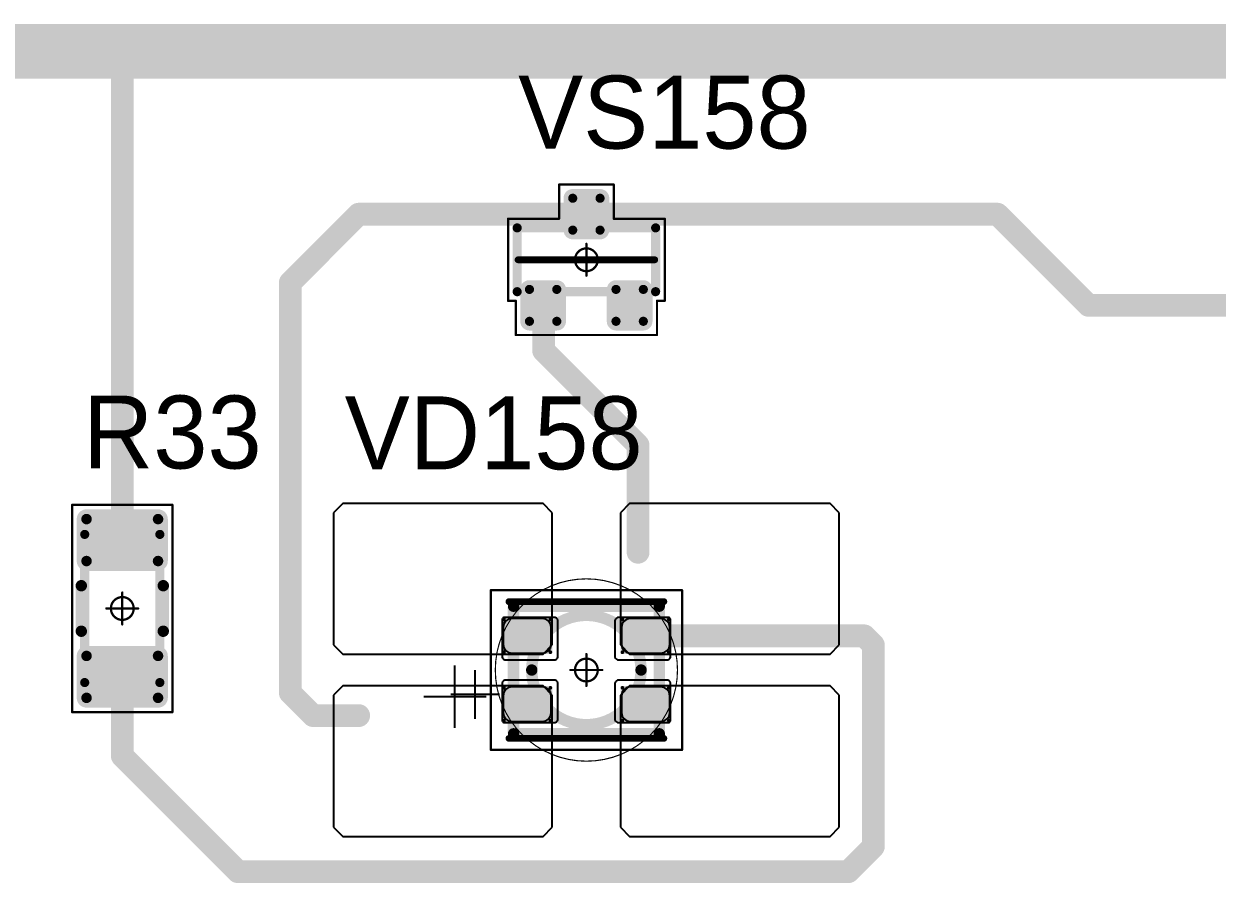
# Model space of a CAD drawing. Header units: millimetres. Extents: x 0 to 400, y 0 to 514.
# Drawn here: x 147.65 to 173.85, y 47.82 to 66.68 of the extents above; entities that cross this region are included whole.
import ezdxf

# ---------------------------------------------------------------- set-up
doc = ezdxf.new("R2010")
doc.units = ezdxf.units.MM
for name, color, linetype in [('Mechanical13', 56, 'Continuous'), ('Mechanical15', 56, 'Continuous'), ('Mechanical2', 216, 'Continuous'), ('TopLayer', 1, 'Continuous'), ('TopOverlay', 2, 'Continuous'), ('TopPaste', 8, 'Continuous'), ('TopSolder', 216, 'Continuous')]:
    doc.layers.add(name, color=color, linetype=linetype)

# ---------------------------------------------------------------- blocks, each defined once
blk = doc.blocks.new('SOT23_24')
at = {"layer": 'Mechanical13', "const_width": 0.2}
for points in [[(-0.7, 1.52), (0.7, 1.52)], [(-0.7, 1.52), (-0.7, -1.52)], [(0.7, 1.52), (0.7, -1.52)], [(-0.7, -1.52), (0.7, -1.52)]]:
    blk.add_lwpolyline(points, dxfattribs=at)
at = {"layer": 'Mechanical13', "const_width": 0.1}
for points in [[(-0.75, 1.52, 1), (-0.65, 1.52, 1)], [(-0.75, 1.52, 1), (-0.65, 1.52, 1)], [(0.65, 1.52, 1), (0.75, 1.52, 1)], [(0.65, 1.52, 1), (0.75, 1.52, 1)], [(-0.75, -1.52, 1), (-0.65, -1.52, 1)], [(-0.75, -1.52, 1), (-0.65, -1.52, 1)], [(0.65, -1.52, 1), (0.75, -1.52, 1)], [(0.65, -1.52, 1), (0.75, -1.52, 1)]]:
    blk.add_lwpolyline(points, format="xyb", close=True, dxfattribs=at)
at = {"layer": 'Mechanical15', "const_width": 0.05}
for points in [[(-1.65, 1.55), (-1.65, -1.55)], [(-1.65, 1.55), (-0.9, 1.55)], [(-0.9, 1.72), (-0.9, 1.55)], [(0.9, 1.72), (-0.9, 1.72)], [(0.9, 1.72), (0.9, 0.6)], [(0.9, 0.6), (1.65, 0.6)], [(1.65, 0.6), (1.65, -0.6)], [(0, 0.35), (0, -0.35)], [(-0.35, 0), (0.35, 0)], [(0.9, -0.6), (1.65, -0.6)], [(0.9, -0.6), (0.9, -1.72)], [(-1.65, -1.55), (-0.9, -1.55)], [(-0.9, -1.55), (-0.9, -1.72)], [(-0.9, -1.72), (0.9, -1.72)]]:
    blk.add_lwpolyline(points, dxfattribs=at)
at = {"layer": 'Mechanical15'}
for points, const_width in [([(-1.662, 1.55, 1), (-1.637, 1.55, 1)], 0.025), ([(-1.662, 1.55, 1), (-1.637, 1.55, 1)], 0.025), ([(-0.913, 1.72, 1), (-0.888, 1.72, 1)], 0.025), ([(-0.913, 1.72, 1), (-0.888, 1.72, 1)], 0.025), ([(-0.913, 1.55, 1), (-0.888, 1.55, 1)], 0.025), ([(-0.913, 1.55, 1), (-0.888, 1.55, 1)], 0.025), ([(0.888, 1.72, 1), (0.913, 1.72, 1)], 0.025), ([(0.888, 1.72, 1), (0.913, 1.72, 1)], 0.025), ([(0.888, 0.6, 1), (0.913, 0.6, 1)], 0.025), ([(0.888, 0.6, 1), (0.913, 0.6, 1)], 0.025), ([(1.637, 0.6, 1), (1.662, 0.6, 1)], 0.025), ([(1.637, 0.6, 1), (1.662, 0.6, 1)], 0.025), ([(0.25, 0, 1), (-0.25, 0, 1)], 0.05), ([(-0.012, 0.35, 1), (0.012, 0.35, 1)], 0.025), ([(-0.362, 0, 1), (-0.337, 0, 1)], 0.025), ([(-0.263, 0, 1), (-0.238, 0, 1)], 0.025), ([(0.237, 0, 1), (0.262, 0, 1)], 0.025), ([(0.337, 0, 1), (0.362, 0, 1)], 0.025), ([(-0.012, -0.35, 1), (0.012, -0.35, 1)], 0.025), ([(0.888, -0.6, 1), (0.913, -0.6, 1)], 0.025), ([(0.888, -0.6, 1), (0.913, -0.6, 1)], 0.025), ([(1.637, -0.6, 1), (1.662, -0.6, 1)], 0.025), ([(1.637, -0.6, 1), (1.662, -0.6, 1)], 0.025), ([(-1.662, -1.55, 1), (-1.637, -1.55, 1)], 0.025), ([(-1.662, -1.55, 1), (-1.637, -1.55, 1)], 0.025), ([(-0.913, -1.55, 1), (-0.888, -1.55, 1)], 0.025), ([(-0.913, -1.55, 1), (-0.888, -1.55, 1)], 0.025), ([(-0.913, -1.72, 1), (-0.888, -1.72, 1)], 0.025), ([(-0.913, -1.72, 1), (-0.888, -1.72, 1)], 0.025), ([(0.888, -1.72, 1), (0.913, -1.72, 1)], 0.025), ([(0.888, -1.72, 1), (0.913, -1.72, 1)], 0.025)]:
    blk.add_lwpolyline(points, format="xyb", close=True, dxfattribs=dict(at, const_width=const_width))
at = {"layer": 'TopLayer', "const_width": 0.1}
for points in [[(-1.4, 1.25, 1), (-1.3, 1.25, 1)], [(-0.7, 1.25, 1), (-0.6, 1.25, 1)], [(-1.4, 0.65, 1), (-1.3, 0.65, 1)], [(-0.7, 0.65, 1), (-0.6, 0.65, 1)], [(0.6, 0.3, 1), (0.7, 0.3, 1)], [(1.3, 0.3, 1), (1.4, 0.3, 1)], [(0.6, -0.3, 1), (0.7, -0.3, 1)], [(1.3, -0.3, 1), (1.4, -0.3, 1)], [(-1.4, -0.65, 1), (-1.3, -0.65, 1)], [(-0.7, -0.65, 1), (-0.6, -0.65, 1)], [(-1.4, -1.25, 1), (-1.3, -1.25, 1)], [(-0.7, -1.25, 1), (-0.6, -1.25, 1)]]:
    blk.add_lwpolyline(points, format="xyb", close=True, dxfattribs=at)
at = {"layer": 'TopLayer'}
for points in [[(-1.35, 1.35), (-1.35, 0.55), (-0.65, 1.35), (-0.65, 0.55)], [(-1.45, 1.25), (-1.45, 0.65), (-0.55, 1.25), (-0.55, 0.65)], [(0.55, 0.3), (0.55, -0.3), (1.45, 0.3), (1.45, -0.3)], [(0.65, 0.4), (0.65, -0.4), (1.35, 0.4), (1.35, -0.4)], [(-1.45, -0.65), (-1.45, -1.25), (-0.55, -0.65), (-0.55, -1.25)], [(-1.35, -0.55), (-1.35, -1.35), (-0.65, -0.55), (-0.65, -1.35)]]:
    blk.add_solid(points, dxfattribs=at)
at = {"layer": 'TopOverlay', "const_width": 0.15}
blk.add_lwpolyline([(0, 1.5), (0, -1.5)], dxfattribs=at)
at = {"layer": 'TopOverlay', "const_width": 0.075}
for points in [[(-0.038, 1.5, 1), (0.037, 1.5, 1)], [(-0.038, -1.5, 1), (0.037, -1.5, 1)]]:
    blk.add_lwpolyline(points, format="xyb", close=True, dxfattribs=at)
at = {"layer": 'TopPaste', "const_width": 0.075}
for points in [[(-1.387, 1.25, 1), (-1.313, 1.25, 1)], [(-0.687, 1.25, 1), (-0.613, 1.25, 1)], [(-1.387, 0.65, 1), (-1.313, 0.65, 1)], [(-0.687, 0.65, 1), (-0.613, 0.65, 1)], [(0.613, 0.3, 1), (0.687, 0.3, 1)], [(1.313, 0.3, 1), (1.387, 0.3, 1)], [(0.613, -0.3, 1), (0.687, -0.3, 1)], [(1.313, -0.3, 1), (1.387, -0.3, 1)], [(-1.387, -0.65, 1), (-1.313, -0.65, 1)], [(-0.687, -0.65, 1), (-0.613, -0.65, 1)], [(-1.387, -1.25, 1), (-1.313, -1.25, 1)], [(-0.687, -1.25, 1), (-0.613, -1.25, 1)]]:
    blk.add_lwpolyline(points, format="xyb", close=True, dxfattribs=at)
at = {"layer": 'TopPaste'}
for points in [[(-1.35, 1.325), (-1.35, 0.575), (-0.65, 1.325), (-0.65, 0.575)], [(-1.425, 1.25), (-1.425, 0.65), (-0.575, 1.25), (-0.575, 0.65)], [(0.575, 0.3), (0.575, -0.3), (1.425, 0.3), (1.425, -0.3)], [(0.65, 0.375), (0.65, -0.375), (1.35, 0.375), (1.35, -0.375)], [(-1.425, -0.65), (-1.425, -1.25), (-0.575, -0.65), (-0.575, -1.25)], [(-1.35, -0.575), (-1.35, -1.325), (-0.65, -0.575), (-0.65, -1.325)]]:
    blk.add_solid(points, dxfattribs=at)
at = {"layer": 'TopSolder', "const_width": 0.202}
for points in [[(-1.451, 1.25, 1), (-1.249, 1.25, 1)], [(-0.751, 1.25, 1), (-0.549, 1.25, 1)], [(-1.451, 0.65, 1), (-1.249, 0.65, 1)], [(-0.751, 0.65, 1), (-0.549, 0.65, 1)], [(0.549, 0.3, 1), (0.751, 0.3, 1)], [(1.249, 0.3, 1), (1.451, 0.3, 1)], [(0.549, -0.3, 1), (0.751, -0.3, 1)], [(1.249, -0.3, 1), (1.451, -0.3, 1)], [(-1.451, -0.65, 1), (-1.249, -0.65, 1)], [(-0.751, -0.65, 1), (-0.549, -0.65, 1)], [(-1.451, -1.25, 1), (-1.249, -1.25, 1)], [(-0.751, -1.25, 1), (-0.549, -1.25, 1)]]:
    blk.add_lwpolyline(points, format="xyb", close=True, dxfattribs=at)
at = {"layer": 'TopSolder'}
for points in [[(-1.35, 1.452), (-1.35, 0.448), (-0.65, 1.452), (-0.65, 0.448)], [(-1.552, 1.25), (-1.552, 0.65), (-0.448, 1.25), (-0.448, 0.65)], [(0.448, 0.3), (0.448, -0.3), (1.552, 0.3), (1.552, -0.3)], [(0.65, 0.502), (0.65, -0.502), (1.35, 0.502), (1.35, -0.502)], [(-1.35, -0.448), (-1.35, -1.452), (-0.65, -0.448), (-0.65, -1.452)], [(-1.552, -0.65), (-1.552, -1.25), (-0.448, -0.65), (-0.448, -1.25)]]:
    blk.add_solid(points, dxfattribs=at)
blk = doc.blocks.new('E65F_197')
at = {"layer": 'Mechanical13'}
for p, q in [((2.441, 1.071), (2.441, 0)), ((1.905, 0.536), (2.976, 0.536))]:
    blk.add_line(p, q, dxfattribs=at)
at = {"layer": 'Mechanical13', "const_width": 0.25}
for points in [[(-1.6, 1.4), (-1.6, -1.4)], [(1.6, 1.4), (-1.6, 1.4)], [(1.6, 1.4), (1.6, -1.4)], [(1.6, -1.4), (-1.6, -1.4)]]:
    blk.add_lwpolyline(points, dxfattribs=at)
at = {"layer": 'Mechanical13'}
for points, const_width in [([(-1.663, 1.4, 1), (-1.538, 1.4, 1)], 0.125), ([(-1.663, 1.4, 1), (-1.538, 1.4, 1)], 0.125), ([(1.2, 0, 1), (-1.2, 0, 1)], 0.25), ([(1.537, 1.4, 1), (1.662, 1.4, 1)], 0.125), ([(1.537, 1.4, 1), (1.662, 1.4, 1)], 0.125), ([(-1.263, 0, 1), (-1.138, 0, 1)], 0.125), ([(1.137, 0, 1), (1.262, 0, 1)], 0.125), ([(-1.663, -1.4, 1), (-1.538, -1.4, 1)], 0.125), ([(-1.663, -1.4, 1), (-1.538, -1.4, 1)], 0.125), ([(1.537, -1.4, 1), (1.662, -1.4, 1)], 0.125), ([(1.537, -1.4, 1), (1.662, -1.4, 1)], 0.125)]:
    blk.add_lwpolyline(points, format="xyb", close=True, dxfattribs=dict(at, const_width=const_width))
at = {"layer": 'Mechanical15', "const_width": 0.05}
for points in [[(2.1, 1.75), (-2.1, 1.75)], [(-2.1, 1.75), (-2.1, -1.75)], [(2.1, 1.75), (2.1, -1.75)], [(0, -0.35), (0, 0.35)], [(0, -0.35), (0, 0.35)], [(0.35, 0), (-0.35, 0)], [(0.35, 0), (-0.35, 0)], [(2.1, -1.75), (-2.1, -1.75)]]:
    blk.add_lwpolyline(points, dxfattribs=at)
at = {"layer": 'Mechanical15'}
for points, const_width in [([(-2.113, 1.75, 1), (-2.088, 1.75, 1)], 0.025), ([(-2.113, 1.75, 1), (-2.088, 1.75, 1)], 0.025), ([(2.087, 1.75, 1), (2.112, 1.75, 1)], 0.025), ([(2.087, 1.75, 1), (2.112, 1.75, 1)], 0.025), ([(0.25, 0, 1), (-0.25, 0, 1)], 0.05), ([(0.25, 0, 1), (-0.25, 0, 1)], 0.05), ([(-0.013, 0.35, 1), (0.012, 0.35, 1)], 0.025), ([(-0.013, 0.35, 1), (0.012, 0.35, 1)], 0.025), ([(-0.363, 0, 1), (-0.338, 0, 1)], 0.025), ([(-0.363, 0, 1), (-0.338, 0, 1)], 0.025), ([(-0.263, 0, 1), (-0.238, 0, 1)], 0.025), ([(-0.263, 0, 1), (-0.238, 0, 1)], 0.025), ([(0.237, 0, 1), (0.262, 0, 1)], 0.025), ([(0.237, 0, 1), (0.262, 0, 1)], 0.025), ([(0.337, 0, 1), (0.362, 0, 1)], 0.025), ([(0.337, 0, 1), (0.362, 0, 1)], 0.025), ([(-0.013, -0.35, 1), (0.012, -0.35, 1)], 0.025), ([(-0.013, -0.35, 1), (0.012, -0.35, 1)], 0.025), ([(-2.113, -1.75, 1), (-2.088, -1.75, 1)], 0.025), ([(-2.113, -1.75, 1), (-2.088, -1.75, 1)], 0.025), ([(2.087, -1.75, 1), (2.112, -1.75, 1)], 0.025), ([(2.087, -1.75, 1), (2.112, -1.75, 1)], 0.025)]:
    blk.add_lwpolyline(points, format="xyb", close=True, dxfattribs=dict(at, const_width=const_width))
at = {"layer": 'TopLayer'}
for p, q in [((-5.35, 3.65), (-5.55, 3.45)), ((-5.55, 3.45), (-5.55, 3.45)), ((-5.55, 3.45), (-5.55, 0.55)), ((-0.95, 3.65), (-5.35, 3.65)), ((-5.35, 3.65), (-5.35, 3.65)), ((-0.75, 3.45), (-0.95, 3.65)), ((-0.75, 0.55), (-0.75, 3.45)), ((0.95, 3.65), (0.75, 3.45)), ((0.75, 3.45), (0.75, 3.45)), ((0.75, 3.45), (0.75, 0.55)), ((5.35, 3.65), (0.95, 3.65)), ((0.95, 3.65), (0.95, 3.65)), ((5.55, 3.45), (5.35, 3.65)), ((5.55, 0.55), (5.55, 3.45)), ((-5.55, 0.55), (-5.35, 0.35)), ((-0.95, 0.35), (-0.75, 0.55)), ((0.75, 0.55), (0.95, 0.35)), ((5.35, 0.35), (5.55, 0.55)), ((-5.35, 0.35), (-0.95, 0.35)), ((0.95, 0.35), (5.35, 0.35)), ((-5.35, -0.35), (-5.55, -0.55)), ((-0.95, -0.35), (-5.35, -0.35)), ((-5.35, -0.35), (-5.35, -0.35)), ((-0.75, -0.55), (-0.95, -0.35)), ((0.95, -0.35), (0.75, -0.55)), ((5.35, -0.35), (0.95, -0.35)), ((0.95, -0.35), (0.95, -0.35)), ((5.55, -0.55), (5.35, -0.35)), ((-5.55, -0.55), (-5.55, -0.55)), ((-5.55, -0.55), (-5.55, -3.45)), ((-0.75, -3.45), (-0.75, -0.55)), ((0.75, -0.55), (0.75, -0.55)), ((0.75, -0.55), (0.75, -3.45)), ((5.55, -3.45), (5.55, -0.55)), ((-5.55, -3.45), (-5.35, -3.65)), ((-5.35, -3.65), (-0.95, -3.65)), ((-0.95, -3.65), (-0.75, -3.45)), ((0.75, -3.45), (0.95, -3.65)), ((0.95, -3.65), (5.35, -3.65)), ((5.35, -3.65), (5.55, -3.45))]:
    blk.add_line(p, q, dxfattribs=at)
at = {"layer": 'TopLayer', "const_width": 0.04}
for points in [[(-1.83, 1.11, 1), (-1.79, 1.11, 1)], [(-0.81, 1.11, 1), (-0.77, 1.11, 1)], [(0.77, 1.11, 1), (0.81, 1.11, 1)], [(1.79, 1.11, 1), (1.83, 1.11, 1)], [(-1.83, 0.39, 1), (-1.79, 0.39, 1)], [(-0.81, 0.39, 1), (-0.77, 0.39, 1)], [(0.77, 0.39, 1), (0.81, 0.39, 1)], [(1.79, 0.39, 1), (1.83, 0.39, 1)], [(-1.83, -0.39, 1), (-1.79, -0.39, 1)], [(-0.81, -0.39, 1), (-0.77, -0.39, 1)], [(0.77, -0.39, 1), (0.81, -0.39, 1)], [(1.79, -0.39, 1), (1.83, -0.39, 1)], [(-1.83, -1.11, 1), (-1.79, -1.11, 1)], [(-0.81, -1.11, 1), (-0.77, -1.11, 1)], [(0.77, -1.11, 1), (0.81, -1.11, 1)], [(1.79, -1.11, 1), (1.83, -1.11, 1)]]:
    blk.add_lwpolyline(points, format="xyb", close=True, dxfattribs=at)
at = {"layer": 'TopLayer'}
for points in [[(-1.85, 1.11), (-1.85, 0.39), (-0.75, 1.11), (-0.75, 0.39)], [(-1.81, 1.15), (-1.81, 0.35), (-0.79, 1.15), (-0.79, 0.35)], [(0.75, 1.11), (0.75, 0.39), (1.85, 1.11), (1.85, 0.39)], [(0.79, 1.15), (0.79, 0.35), (1.81, 1.15), (1.81, 0.35)], [(-1.85, -0.39), (-1.85, -1.11), (-0.75, -0.39), (-0.75, -1.11)], [(-1.81, -0.35), (-1.81, -1.15), (-0.79, -0.35), (-0.79, -1.15)], [(0.75, -0.39), (0.75, -1.11), (1.85, -0.39), (1.85, -1.11)], [(0.79, -0.35), (0.79, -1.15), (1.81, -0.35), (1.81, -1.15)]]:
    blk.add_solid(points, dxfattribs=at)
at = {"layer": 'TopOverlay'}
for p, q in [((2.886, 1.271), (2.886, -0.1)), ((2.2, 0.586), (3.571, 0.586))]:
    blk.add_line(p, q, dxfattribs=at)
at = {"layer": 'TopOverlay', "const_width": 0.15}
for points in [[(1.7, 1.5), (-1.7, 1.5)], [(1.7, -1.5), (-1.7, -1.5)]]:
    blk.add_lwpolyline(points, dxfattribs=at)
at = {"layer": 'TopOverlay', "const_width": 0.075}
for points in [[(-1.738, 1.5, 1), (-1.663, 1.5, 1)], [(1.662, 1.5, 1), (1.737, 1.5, 1)], [(-1.738, -1.5, 1), (-1.663, -1.5, 1)], [(1.662, -1.5, 1), (1.737, -1.5, 1)]]:
    blk.add_lwpolyline(points, format="xyb", close=True, dxfattribs=at)
at = {"layer": 'TopPaste'}
for p, q in [((-1.773, 1.073), (-1.814, 1.011)), ((-1.711, 1.114), (-1.773, 1.073)), ((-1.638, 1.129), (-1.711, 1.114)), ((-0.963, 1.129), (-1.638, 1.129)), ((-0.889, 1.114), (-0.963, 1.129)), ((-0.827, 1.073), (-0.889, 1.114)), ((-0.786, 1.011), (-0.827, 1.073)), ((0.827, 1.073), (0.786, 1.011)), ((0.889, 1.114), (0.827, 1.073)), ((0.962, 1.129), (0.889, 1.114)), ((1.637, 1.129), (0.962, 1.129)), ((1.711, 1.114), (1.637, 1.129)), ((1.773, 1.073), (1.711, 1.114)), ((1.814, 1.011), (1.773, 1.073)), ((-1.814, 1.011), (-1.829, 0.938)), ((-1.829, 0.938), (-1.829, 0.563)), ((-0.771, 0.938), (-0.786, 1.011)), ((-0.771, 0.563), (-0.771, 0.938)), ((0.786, 1.011), (0.771, 0.938)), ((0.771, 0.938), (0.771, 0.563)), ((1.829, 0.938), (1.814, 1.011)), ((1.829, 0.563), (1.829, 0.938)), ((-1.829, 0.563), (-1.814, 0.489)), ((-0.786, 0.489), (-0.771, 0.563)), ((0.771, 0.563), (0.786, 0.489)), ((1.814, 0.489), (1.829, 0.563)), ((-1.814, 0.489), (-1.773, 0.427)), ((-1.773, 0.427), (-1.711, 0.386)), ((-1.711, 0.386), (-1.638, 0.371)), ((-1.638, 0.371), (-0.963, 0.371)), ((-0.963, 0.371), (-0.889, 0.386)), ((-0.889, 0.386), (-0.827, 0.427)), ((-0.827, 0.427), (-0.786, 0.489)), ((0.786, 0.489), (0.827, 0.427)), ((0.827, 0.427), (0.889, 0.386)), ((0.889, 0.386), (0.962, 0.371)), ((0.962, 0.371), (1.637, 0.371)), ((1.637, 0.371), (1.711, 0.386)), ((1.711, 0.386), (1.773, 0.427)), ((1.773, 0.427), (1.814, 0.489)), ((-1.814, -0.489), (-1.829, -0.563)), ((-1.773, -0.427), (-1.814, -0.489)), ((-1.711, -0.386), (-1.773, -0.427)), ((-1.638, -0.371), (-1.711, -0.386)), ((-0.963, -0.371), (-1.638, -0.371)), ((-0.889, -0.386), (-0.963, -0.371)), ((-0.827, -0.427), (-0.889, -0.386)), ((-0.786, -0.489), (-0.827, -0.427)), ((-0.771, -0.563), (-0.786, -0.489)), ((0.786, -0.489), (0.771, -0.563)), ((0.827, -0.427), (0.786, -0.489)), ((0.889, -0.386), (0.827, -0.427)), ((0.962, -0.371), (0.889, -0.386)), ((1.637, -0.371), (0.962, -0.371)), ((1.711, -0.386), (1.637, -0.371)), ((1.773, -0.427), (1.711, -0.386)), ((1.814, -0.489), (1.773, -0.427)), ((1.829, -0.563), (1.814, -0.489)), ((-1.829, -0.563), (-1.829, -0.938)), ((-0.771, -0.938), (-0.771, -0.563)), ((0.771, -0.563), (0.771, -0.938)), ((1.829, -0.938), (1.829, -0.563)), ((-1.829, -0.938), (-1.814, -1.011)), ((-1.814, -1.011), (-1.773, -1.073)), ((-0.827, -1.073), (-0.786, -1.011)), ((-0.786, -1.011), (-0.771, -0.938)), ((0.771, -0.938), (0.786, -1.011)), ((0.786, -1.011), (0.827, -1.073)), ((1.773, -1.073), (1.814, -1.011)), ((1.814, -1.011), (1.829, -0.938)), ((-1.773, -1.073), (-1.711, -1.114)), ((-1.711, -1.114), (-1.638, -1.129)), ((-1.638, -1.129), (-0.963, -1.129)), ((-0.963, -1.129), (-0.889, -1.114)), ((-0.889, -1.114), (-0.827, -1.073)), ((0.827, -1.073), (0.889, -1.114)), ((0.889, -1.114), (0.962, -1.129)), ((0.962, -1.129), (1.637, -1.129)), ((1.637, -1.129), (1.711, -1.114)), ((1.711, -1.114), (1.773, -1.073))]:
    blk.add_line(p, q, dxfattribs=at)
at = {"layer": 'TopSolder'}
for p, q in [((-1.842, 1.129), (-1.85, 1.111)), ((-1.85, 1.111), (-1.85, 1.101)), ((-1.85, 1.101), (-1.85, 1.101)), ((-1.85, 1.101), (-1.85, 0.301)), ((-1.828, 1.143), (-1.842, 1.129)), ((-1.81, 1.151), (-1.828, 1.143)), ((-1.8, 1.151), (-1.81, 1.151)), ((-0.7, 1.151), (-1.8, 1.151)), ((-0.685, 1.151), (-0.7, 1.151)), ((-0.7, 1.151), (-0.7, 1.151)), ((-0.658, 1.139), (-0.685, 1.151)), ((-0.636, 1.118), (-0.658, 1.139)), ((-0.625, 1.09), (-0.636, 1.118)), ((-0.625, 1.076), (-0.625, 1.09)), ((-0.625, 0.301), (-0.625, 1.076)), ((0.636, 1.118), (0.625, 1.09)), ((0.625, 1.09), (0.625, 1.076)), ((0.625, 1.076), (0.625, 1.076)), ((0.625, 1.076), (0.625, 0.301)), ((0.657, 1.139), (0.636, 1.118)), ((0.685, 1.151), (0.657, 1.139)), ((0.7, 1.151), (0.685, 1.151)), ((1.8, 1.151), (0.7, 1.151)), ((1.81, 1.151), (1.8, 1.151)), ((1.8, 1.151), (1.8, 1.151)), ((1.828, 1.143), (1.81, 1.151)), ((1.842, 1.129), (1.828, 1.143)), ((1.85, 1.111), (1.842, 1.129)), ((1.85, 1.101), (1.85, 1.111)), ((1.85, 0.301), (1.85, 1.101)), ((-1.85, 0.301), (-1.85, 0.286)), ((-1.85, 0.286), (-1.839, 0.258)), ((-0.636, 0.258), (-0.625, 0.286)), ((-0.625, 0.286), (-0.625, 0.301)), ((-0.625, 0.301), (-0.625, 0.301)), ((0.625, 0.301), (0.625, 0.286)), ((0.625, 0.286), (0.636, 0.258)), ((1.839, 0.258), (1.85, 0.286)), ((1.85, 0.286), (1.85, 0.301)), ((1.85, 0.301), (1.85, 0.301)), ((-1.839, 0.258), (-1.818, 0.237)), ((-1.818, 0.237), (-1.79, 0.226)), ((-1.79, 0.226), (-1.775, 0.226)), ((-1.775, 0.226), (-1.775, 0.226)), ((-1.775, 0.226), (-0.7, 0.226)), ((-0.7, 0.226), (-0.685, 0.226)), ((-0.685, 0.226), (-0.658, 0.237)), ((-0.658, 0.237), (-0.636, 0.258)), ((0.636, 0.258), (0.657, 0.237)), ((0.657, 0.237), (0.685, 0.226)), ((0.685, 0.226), (0.7, 0.226)), ((0.7, 0.226), (0.7, 0.226)), ((0.7, 0.226), (1.775, 0.226)), ((1.775, 0.226), (1.79, 0.226)), ((1.79, 0.226), (1.817, 0.237)), ((1.817, 0.237), (1.839, 0.258)), ((-1.839, -0.257), (-1.85, -0.285)), ((-1.818, -0.236), (-1.839, -0.257)), ((-1.79, -0.224), (-1.818, -0.236)), ((-1.775, -0.224), (-1.79, -0.224)), ((-0.7, -0.224), (-1.775, -0.224)), ((-0.685, -0.224), (-0.7, -0.224)), ((-0.7, -0.224), (-0.7, -0.224)), ((-0.658, -0.236), (-0.685, -0.224)), ((-0.636, -0.257), (-0.658, -0.236)), ((-0.625, -0.285), (-0.636, -0.257)), ((0.636, -0.257), (0.625, -0.285)), ((0.657, -0.236), (0.636, -0.257)), ((0.685, -0.224), (0.657, -0.236)), ((0.7, -0.224), (0.685, -0.224)), ((1.775, -0.224), (0.7, -0.224)), ((1.79, -0.224), (1.775, -0.224)), ((1.775, -0.224), (1.775, -0.224)), ((1.817, -0.236), (1.79, -0.224)), ((1.839, -0.257), (1.817, -0.236)), ((1.85, -0.285), (1.839, -0.257)), ((-1.85, -0.285), (-1.85, -0.299)), ((-1.85, -0.299), (-1.85, -0.299)), ((-1.85, -0.299), (-1.85, -1.099)), ((-0.625, -0.299), (-0.625, -0.285)), ((-0.625, -1.074), (-0.625, -0.299)), ((0.625, -0.285), (0.625, -0.299)), ((0.625, -0.299), (0.625, -0.299)), ((0.625, -0.299), (0.625, -1.074)), ((1.85, -0.299), (1.85, -0.285)), ((1.85, -1.099), (1.85, -0.299)), ((-1.85, -1.099), (-1.85, -1.109)), ((-1.85, -1.109), (-1.842, -1.128)), ((-1.842, -1.128), (-1.828, -1.142)), ((-1.828, -1.142), (-1.81, -1.149)), ((-1.81, -1.149), (-1.8, -1.149)), ((-1.8, -1.149), (-0.7, -1.149)), ((-1.8, -1.149), (-1.8, -1.149)), ((-0.7, -1.149), (-0.685, -1.149)), ((-0.685, -1.149), (-0.658, -1.138)), ((-0.658, -1.138), (-0.636, -1.117)), ((-0.636, -1.117), (-0.625, -1.089)), ((-0.625, -1.089), (-0.625, -1.074)), ((-0.625, -1.074), (-0.625, -1.074)), ((0.625, -1.074), (0.625, -1.089)), ((0.625, -1.089), (0.636, -1.117)), ((0.636, -1.117), (0.657, -1.138)), ((0.657, -1.138), (0.685, -1.149)), ((0.685, -1.149), (0.7, -1.149)), ((0.7, -1.149), (1.8, -1.149)), ((0.7, -1.149), (0.7, -1.149)), ((1.8, -1.149), (1.81, -1.149)), ((1.81, -1.149), (1.828, -1.142)), ((1.828, -1.142), (1.842, -1.128)), ((1.842, -1.128), (1.85, -1.109)), ((1.85, -1.109), (1.85, -1.099)), ((1.85, -1.099), (1.85, -1.099))]:
    blk.add_line(p, q, dxfattribs=at)
blk = doc.blocks.new('RC1206S_359')
at = {"layer": 'Mechanical13', "const_width": 0.2}
for points in [[(-1.625, 0.825), (-1.625, -0.825)], [(-1.625, 0.825), (1.625, 0.825)], [(1.625, 0.825), (1.625, -0.825)], [(-1.625, -0.825), (1.625, -0.825)]]:
    blk.add_lwpolyline(points, dxfattribs=at)
at = {"layer": 'Mechanical13', "const_width": 0.1}
for points in [[(-1.675, 0.825, 1), (-1.575, 0.825, 1)], [(-1.675, 0.825, 1), (-1.575, 0.825, 1)], [(1.575, 0.825, 1), (1.675, 0.825, 1)], [(1.575, 0.825, 1), (1.675, 0.825, 1)], [(-1.675, -0.825, 1), (-1.575, -0.825, 1)], [(-1.675, -0.825, 1), (-1.575, -0.825, 1)], [(1.575, -0.825, 1), (1.675, -0.825, 1)], [(1.575, -0.825, 1), (1.675, -0.825, 1)]]:
    blk.add_lwpolyline(points, format="xyb", close=True, dxfattribs=at)
at = {"layer": 'Mechanical15', "const_width": 0.05}
for points in [[(-2.275, 1.1), (-2.275, -1.1)], [(-2.275, 1.1), (2.275, 1.1)], [(2.275, 1.1), (2.275, -1.1)], [(0, 0.35), (0, -0.35)], [(-0.35, 0), (0.35, 0)], [(-2.275, -1.1), (2.275, -1.1)]]:
    blk.add_lwpolyline(points, dxfattribs=at)
at = {"layer": 'Mechanical15'}
for points, const_width in [([(-2.287, 1.1, 1), (-2.262, 1.1, 1)], 0.025), ([(-2.287, 1.1, 1), (-2.262, 1.1, 1)], 0.025), ([(2.262, 1.1, 1), (2.287, 1.1, 1)], 0.025), ([(2.262, 1.1, 1), (2.287, 1.1, 1)], 0.025), ([(0.25, 0, 1), (-0.25, 0, 1)], 0.05), ([(-0.012, 0.35, 1), (0.012, 0.35, 1)], 0.025), ([(-0.362, 0, 1), (-0.337, 0, 1)], 0.025), ([(-0.262, 0, 1), (-0.238, 0, 1)], 0.025), ([(0.238, 0, 1), (0.262, 0, 1)], 0.025), ([(0.337, 0, 1), (0.362, 0, 1)], 0.025), ([(-0.012, -0.35, 1), (0.012, -0.35, 1)], 0.025), ([(-2.287, -1.1, 1), (-2.262, -1.1, 1)], 0.025), ([(-2.287, -1.1, 1), (-2.262, -1.1, 1)], 0.025), ([(2.262, -1.1, 1), (2.287, -1.1, 1)], 0.025), ([(2.262, -1.1, 1), (2.287, -1.1, 1)], 0.025)]:
    blk.add_lwpolyline(points, format="xyb", close=True, dxfattribs=dict(at, const_width=const_width))
at = {"layer": 'TopLayer', "const_width": 0.115}
for points in [[(-2.018, 0.785, 1), (-1.903, 0.785, 1)], [(-1.098, 0.785, 1), (-0.983, 0.785, 1)], [(0.983, 0.785, 1), (1.098, 0.785, 1)], [(1.903, 0.785, 1), (2.018, 0.785, 1)], [(-2.018, -0.785, 1), (-1.903, -0.785, 1)], [(-1.098, -0.785, 1), (-0.983, -0.785, 1)], [(0.983, -0.785, 1), (1.098, -0.785, 1)], [(1.903, -0.785, 1), (2.018, -0.785, 1)]]:
    blk.add_lwpolyline(points, format="xyb", close=True, dxfattribs=at)
at = {"layer": 'TopLayer'}
for points in [[(-1.96, -0.9), (-1.04, -0.9), (-1.96, 0.9), (-1.04, 0.9)], [(1.04, -0.9), (1.96, -0.9), (1.04, 0.9), (1.96, 0.9)], [(-2.075, -0.785), (-0.925, -0.785), (-2.075, 0.785), (-0.925, 0.785)], [(0.925, -0.785), (2.075, -0.785), (0.925, 0.785), (2.075, 0.785)]]:
    blk.add_solid(points, dxfattribs=at)
at = {"layer": 'TopOverlay', "const_width": 0.25}
for points in [[(-0.5, 0.9), (0.5, 0.9)], [(-0.5, -0.9), (0.5, -0.9)]]:
    blk.add_lwpolyline(points, dxfattribs=at)
at = {"layer": 'TopOverlay', "const_width": 0.125}
for points in [[(-0.562, 0.9, 1), (-0.437, 0.9, 1)], [(0.437, 0.9, 1), (0.562, 0.9, 1)], [(-0.562, -0.9, 1), (-0.437, -0.9, 1)], [(0.437, -0.9, 1), (0.562, -0.9, 1)]]:
    blk.add_lwpolyline(points, format="xyb", close=True, dxfattribs=at)
at = {"layer": 'TopPaste', "const_width": 0.09}
for points in [[(-2.005, 0.785, 1), (-1.915, 0.785, 1)], [(-1.085, 0.785, 1), (-0.995, 0.785, 1)], [(0.995, 0.785, 1), (1.085, 0.785, 1)], [(1.915, 0.785, 1), (2.005, 0.785, 1)], [(-2.005, -0.785, 1), (-1.915, -0.785, 1)], [(-1.085, -0.785, 1), (-0.995, -0.785, 1)], [(0.995, -0.785, 1), (1.085, -0.785, 1)], [(1.915, -0.785, 1), (2.005, -0.785, 1)]]:
    blk.add_lwpolyline(points, format="xyb", close=True, dxfattribs=at)
at = {"layer": 'TopPaste'}
for points in [[(-1.96, -0.875), (-1.04, -0.875), (-1.96, 0.875), (-1.04, 0.875)], [(1.04, -0.875), (1.96, -0.875), (1.04, 0.875), (1.96, 0.875)], [(-2.05, -0.785), (-0.95, -0.785), (-2.05, 0.785), (-0.95, 0.785)], [(0.95, -0.785), (2.05, -0.785), (0.95, 0.785), (2.05, 0.785)]]:
    blk.add_solid(points, dxfattribs=at)
at = {"layer": 'TopSolder', "const_width": 0.215}
for points in [[(-2.068, 0.785, 1), (-1.853, 0.785, 1)], [(-1.148, 0.785, 1), (-0.933, 0.785, 1)], [(0.933, 0.785, 1), (1.148, 0.785, 1)], [(1.853, 0.785, 1), (2.068, 0.785, 1)], [(-2.068, -0.785, 1), (-1.853, -0.785, 1)], [(-1.148, -0.785, 1), (-0.933, -0.785, 1)], [(0.933, -0.785, 1), (1.148, -0.785, 1)], [(1.853, -0.785, 1), (2.068, -0.785, 1)]]:
    blk.add_lwpolyline(points, format="xyb", close=True, dxfattribs=at)
at = {"layer": 'TopSolder'}
for points in [[(-1.96, -1), (-1.04, -1), (-1.96, 1), (-1.04, 1)], [(1.04, -1), (1.96, -1), (1.04, 1), (1.96, 1)], [(-2.175, -0.785), (-0.825, -0.785), (-2.175, 0.785), (-0.825, 0.785)], [(0.825, -0.785), (2.175, -0.785), (0.825, 0.785), (2.175, 0.785)]]:
    blk.add_solid(points, dxfattribs=at)

msp = doc.modelspace()

# ---------------------------------------------------------------- linework, layer by layer
at = {"layer": 'Mechanical2'}
for points, const_width in [([(162, 52.5, 1), (158, 52.5, 1)], 0.0254), ([(160, 54.5, 1), (160, 54.5, 1)], 0.0005), ([(157.994, 52.5, 1), (158.006, 52.5, 1)], 0.0127), ([(158, 52.5, 1), (158, 52.5, 1)], 0.0005), ([(161.994, 52.5, 1), (162.006, 52.5, 1)], 0.0127), ([(162, 52.5, 1), (162, 52.5, 1)], 0.0005), ([(160, 50.5, 1), (160, 50.5, 1)], 0.0005)]:
    msp.add_lwpolyline(points, format="xyb", close=True, dxfattribs=dict(at, const_width=const_width))
at = {"layer": 'Mechanical2', "const_width": 0.001}
for points in [[(160, 50.5), (160, 54.5)], [(158, 52.5), (162, 52.5)]]:
    msp.add_lwpolyline(points, dxfattribs=at)
at = {"layer": 'TopLayer'}
for points, const_width in [([(110.15, 66.075), (149.525, 66.075)], 1.2), ([(149.525, 66.075), (247.9, 66.075)], 1.2), ([(149.525, 66.075), (149.81, 65.79)], 0.5), ([(149.81, 55.35), (149.81, 65.79)], 0.5), ([(153.5, 61), (155, 62.5)], 0.5), ([(155, 62.5), (160, 62.5)], 0.5), ([(160, 62.5), (169.025, 62.5)], 0.5), ([(169.025, 62.5), (171.025, 60.5)], 0.5), ([(153.5, 53.225), (153.5, 61)], 0.5), ([(159.06, 59.508), (159.06, 60.49)], 0.5), ([(171.025, 60.5), (179.05, 60.5)], 0.5), ([(159.06, 59.508), (161.135, 57.433)], 0.5), ([(161.135, 55.083), (161.135, 57.433)], 0.5), ([(153.5, 52), (153.5, 53.225)], 0.5), ([(161.3, 53.25), (166.1, 53.25)], 0.5), ([(166.1, 53.25), (166.3, 53.05)], 0.5), ([(166.3, 48.625), (166.3, 53.05)], 0.5), ([(149.81, 50.615), (149.81, 52.35)], 0.5), ([(153.5, 52), (154, 51.5)], 0.5), ([(154, 51.5), (155, 51.5)], 0.5), ([(149.81, 50.615), (152.35, 48.075)], 0.5), ([(165.75, 48.075), (166.3, 48.625)], 0.5), ([(152.35, 48.075), (165.75, 48.075)], 0.5)]:
    msp.add_lwpolyline(points, dxfattribs=dict(at, const_width=const_width))
for points, const_width in [([(149.225, 66.075, 1), (149.825, 66.075, 1)], 0.6), ([(149.225, 66.075, 1), (149.825, 66.075, 1)], 0.6), ([(149.4, 66.075, 1), (149.65, 66.075, 1)], 0.25), ([(149.685, 65.79, 1), (149.935, 65.79, 1)], 0.25), ([(149.685, 65.79, 1), (149.935, 65.79, 1)], 0.25), ([(154.875, 62.5, 1), (155.125, 62.5, 1)], 0.25), ([(154.875, 62.5, 1), (155.125, 62.5, 1)], 0.25), ([(159.875, 62.5, 1), (160.125, 62.5, 1)], 0.25), ([(159.875, 62.5, 1), (160.125, 62.5, 1)], 0.25), ([(168.9, 62.5, 1), (169.15, 62.5, 1)], 0.25), ([(168.9, 62.5, 1), (169.15, 62.5, 1)], 0.25), ([(153.375, 61, 1), (153.625, 61, 1)], 0.25), ([(153.375, 61, 1), (153.625, 61, 1)], 0.25), ([(158.935, 60.49, 1), (159.185, 60.49, 1)], 0.25), ([(170.9, 60.5, 1), (171.15, 60.5, 1)], 0.25), ([(170.9, 60.5, 1), (171.15, 60.5, 1)], 0.25), ([(158.935, 59.508, 1), (159.185, 59.508, 1)], 0.25), ([(158.935, 59.508, 1), (159.185, 59.508, 1)], 0.25), ([(161.01, 57.433, 1), (161.26, 57.433, 1)], 0.25), ([(161.01, 57.433, 1), (161.26, 57.433, 1)], 0.25), ([(149.685, 55.35, 1), (149.935, 55.35, 1)], 0.25), ([(161.01, 55.083, 1), (161.26, 55.083, 1)], 0.25), ([(153.375, 53.225, 1), (153.625, 53.225, 1)], 0.25), ([(153.375, 53.225, 1), (153.625, 53.225, 1)], 0.25), ([(161.175, 53.25, 1), (161.425, 53.25, 1)], 0.25), ([(165.975, 53.25, 1), (166.225, 53.25, 1)], 0.25), ([(165.975, 53.25, 1), (166.225, 53.25, 1)], 0.25), ([(166.175, 53.05, 1), (166.425, 53.05, 1)], 0.25), ([(166.175, 53.05, 1), (166.425, 53.05, 1)], 0.25), ([(149.685, 52.35, 1), (149.935, 52.35, 1)], 0.25), ([(153.375, 52, 1), (153.625, 52, 1)], 0.25), ([(153.375, 52, 1), (153.625, 52, 1)], 0.25), ([(153.875, 51.5, 1), (154.125, 51.5, 1)], 0.25), ([(153.875, 51.5, 1), (154.125, 51.5, 1)], 0.25), ([(154.875, 51.5, 1), (155.125, 51.5, 1)], 0.25), ([(149.685, 50.615, 1), (149.935, 50.615, 1)], 0.25), ([(149.685, 50.615, 1), (149.935, 50.615, 1)], 0.25), ([(166.175, 48.625, 1), (166.425, 48.625, 1)], 0.25), ([(166.175, 48.625, 1), (166.425, 48.625, 1)], 0.25), ([(152.225, 48.075, 1), (152.475, 48.075, 1)], 0.25), ([(152.225, 48.075, 1), (152.475, 48.075, 1)], 0.25), ([(165.625, 48.075, 1), (165.875, 48.075, 1)], 0.25), ([(165.625, 48.075, 1), (165.875, 48.075, 1)], 0.25)]:
    msp.add_lwpolyline(points, format="xyb", close=True, dxfattribs=dict(at, const_width=const_width))

# ---------------------------------------------------------------- block references
for name, p, rotation in [('SOT23_24', (160, 61.5), 90), ('RC1206S_359', (149.81, 53.85), 90), ('E65F_197', (160, 52.5), 180)]:
    msp.add_blockref(name, p, dxfattribs=dict(rotation=rotation))

# ---------------------------------------------------------------- texts
at = {"layer": 'TopOverlay'}
for s, p in [('VS158', (158.501, 63.939)), ('R33', (148.946, 56.921)), ('VD158', (154.694, 56.903))]:
    msp.add_text(s, height=1.6, dxfattribs=at).set_placement(p)

doc.saveas('drawing.dxf')
